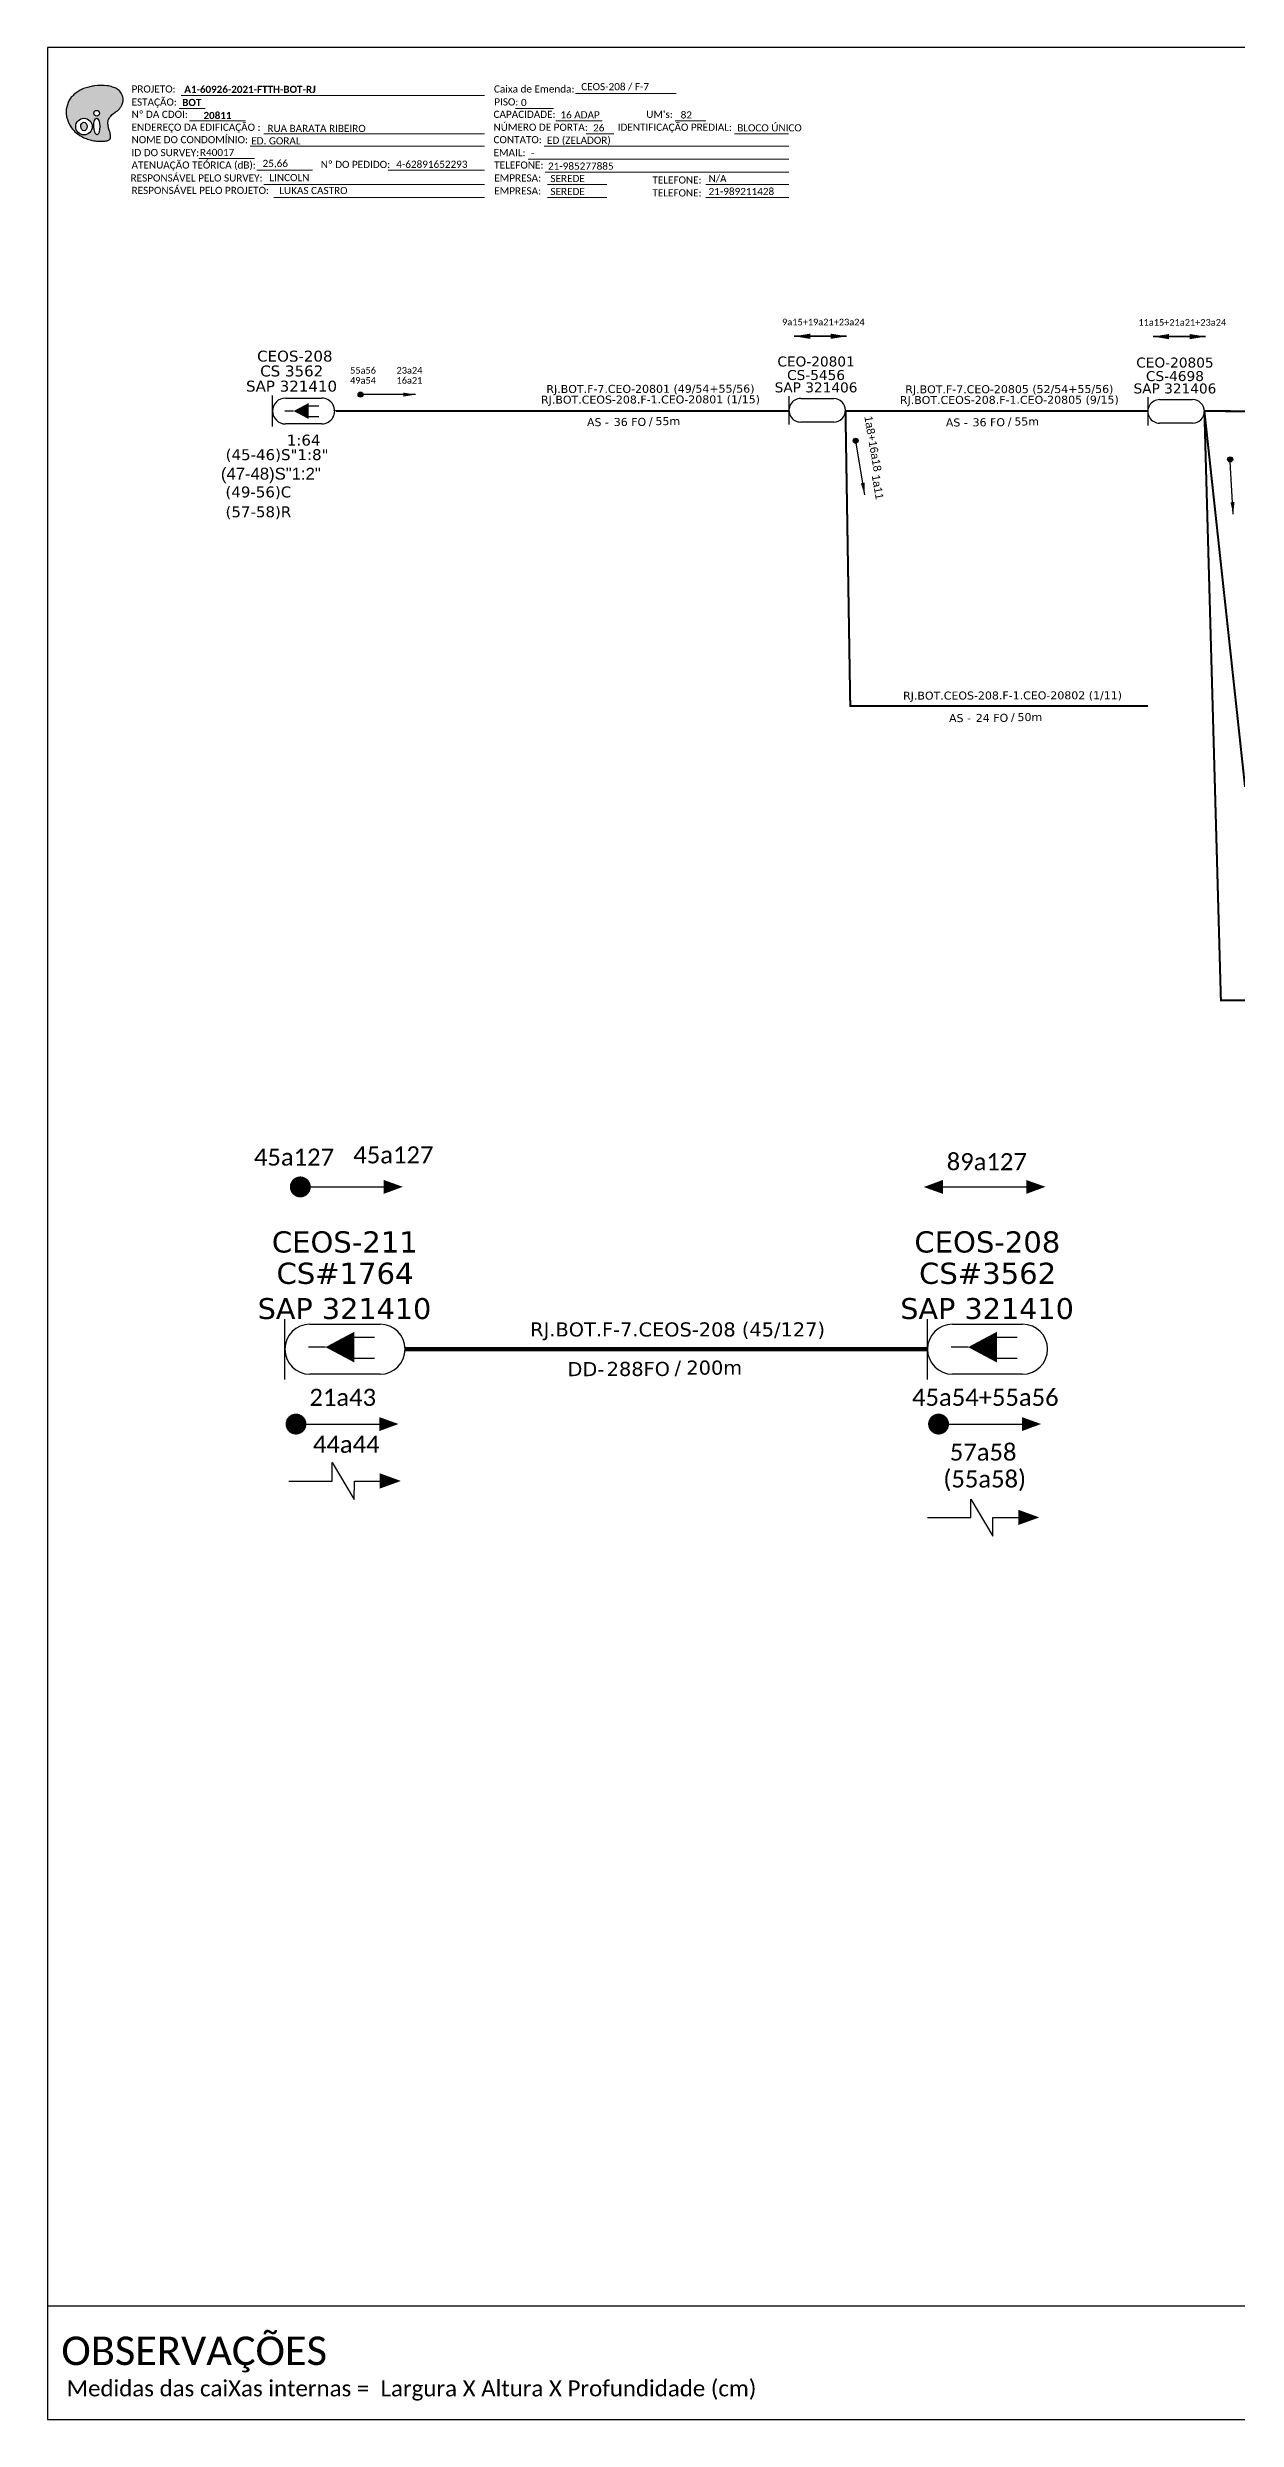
# Model space of a CAD drawing. Extents: x -89 to 1639, y 705 to 1299.
# Drawn here: x -89 to 208, y 705 to 1299 of the extents above; entities that cross this region are included whole.
import ezdxf
from ezdxf.enums import TextEntityAlignment as Align

# ---------------------------------------------------------------- set-up
doc = ezdxf.new("R2010")
doc.units = 0
for name, color, linetype in [('20.4-CEOS', 1, 'Continuous'), ('20.5-CABO AÉREO', 1, 'Continuous'), ('20.5-CEO', 1, 'Continuous'), ('CAP a instalar', 1, 'Continuous'), ('CEO', 5, 'Continuous'), ('SETA', 7, 'Continuous'), ('Seta indicação do cabo', 7, 'Continuous')]:
    doc.layers.add(name, color=color, linetype=linetype)
doc.layers.add('40.1-ETIQUETAS', color=1, linetype='Continuous', lineweight=20)
doc.styles.add('ARIAL', font='arial.ttf')
doc.styles.add('siredit', font='verdana.ttf')
doc.styles.get("Standard").update_dxf_attribs({"font": 'arial.ttf'})
doc.styles.add('WMF-Calibri0', font='CALIBRI.TTF')
doc.styles.add('WMF-Calibri1', font='CALIBRIB.TTF')
doc.dimstyles.new('CC', dxfattribs={"dimtxt": 1, "dimasz": 2, "dimexe": 0.18, "dimexo": 0.0625, "dimgap": 0.09, "dimtad": 0, "dimdec": 0, "dimrnd": 1, "dimzin": 0, "dimdsep": 46, "dimtxsty": 'siredit', "dimblk": 'NONE', "dimcen": 0, "dimse1": 1, "dimse2": 1, "dimsd1": 1, "dimsd2": 1, "dimclrt": 7, "dimadec": 0, "dimazin": 0, "dimtfac": 1, "dimtdec": 0, "dimtofl": 0, "dimtmove": 0, "dimatfit": 3, "dimfxl": 0, "dimtolj": 1, "dimtzin": 0, "dimarcsym": 0})

# ---------------------------------------------------------------- blocks, each defined once
blk = doc.blocks.new('OI')
h = blk.add_hatch(color=40)
edge = h.paths.add_edge_path()
edge.add_spline(control_points=[(4.352419702950127, -0.6712759720847714), (3.924115752848461, -0.9915029685596106), (3.259381865687179, -1.500698829921178), (2.812477989493668, -2.594763842551949), (2.897620153085453, -3.503477074728932), (3.058319510024647, -4.273537287510011), (3.31256017573575, -4.850776572338021), (3.374319546476701, -5.386617152055612), (3.40373478638643, -5.881418795735535), (3.203556863798093, -6.395456820980147), (2.54040674550884, -6.612094221073558), (1.652141110328765, -6.633251194432177), (0.5504409367210052, -6.670844676145138), (-0.5591961455999713, -6.424414889548825), (-1.608183129908948, -6.140502192816481), (-2.774697610003917, -5.605051963396024), (-3.918812940678667, -4.767945078591104), (-4.891027295321181, -3.696022096142838), (-5.341519274570906, -2.648111499301897), (-5.601855179603182, -1.940823267118849), (-5.845189685200991, -0.9558993654544832), (-5.707762275863855, 0.4682888211259506), (-5.097642077570273, 2.023349581494928), (-4.143343415207334, 3.01628683071891), (-3.29790337558995, 3.614532800154741), (-2.366475374024266, 4.158047617166403), (-1.364272336810055, 4.441945920877722), (-0.5615272271484302, 4.704058582470099), (0.7939944845060355, 4.853146434422466), (2.235070974699946, 4.967911457819085), (3.789711588355888, 4.572881902536379), (4.666137906037339, 4.210020552204397), (5.436098154557043, 3.650312278273106), (5.761948681162404, 2.994656724675468), (6.034585585907428, 2.213775269688841), (6.009808082014704, 1.455541098135563), (5.718042820068033, 0.6359933999344543), (5.313400224373256, 0.0750211537648235), (4.875050523754715, -0.3768521848496249), (4.507941044630717, -0.5549984263785248), (4.352419702950127, -0.6712759720847714)], knot_values=[0, 0, 0, 0, 1.604339872500801, 2.417190916820825, 3.4275953858818, 4.282807915804913, 4.776746146191369, 5.304181770748566, 5.888771497486102, 6.258406050447018, 6.858137058748512, 7.791289582546336, 8.986194879479926, 10.12424202223405, 11.18785698458849, 12.24290818547195, 13.95378441239277, 15.41416060145544, 16.51539074843153, 17.34918828129177, 17.67585288929998, 19.55202082369303, 21.51553059940301, 22.5686375333085, 23.63245026583211, 24.62108363093478, 25.78271769349368, 26.7453467966967, 27.14265309212063, 29.870543205723, 31.00464861129232, 31.9215319142548, 32.70958935288631, 33.8013910221095, 34.04247085086502, 35.19233337509274, 35.97146113351405, 36.62887121321, 37.25435925468828, 37.83691071008289, 37.83691071008289, 37.83691071008289, 37.83691071008289], degree=3, periodic=0)
h.paths.add_polyline_path([(1.129417951625206, -0.8737795733348717, -1), (-0.0445971396300624, -0.8737795733348717, -1)], flags=16)
edge = h.paths.add_edge_path(flags=16)
edge.add_ellipse((0.56219141516479, -3.586262332308107), major_axis=(-0.02268085786554878, 1.710246984485785), ratio=0.3613047418081332, start_angle=0, end_angle=359.9999999999999)
h.paths.add_polyline_path([(-0.3621758253683389, -3.620028578179783, -1), (-3.797581263575081, -3.620028578179783, -1)], flags=16)
edge = h.paths.add_edge_path(flags=0)
edge.add_ellipse((-2.079878544471709, -3.620028578179783), major_axis=(0, 0.8845587771671666), ratio=0.7582943452177149, start_angle=0, end_angle=360)
at = {"color": 40}
for centre, radius in [((-2.079878544471709, -3.620028578179783), 1.71770271910337), ((0.5424104059975721, -0.8737795733348717), 0.5870075456276344)]:
    blk.add_circle(centre, radius, dxfattribs=at)
blk.add_ellipse((-2.079878544471709, -3.620028578179783), major_axis=(0, 0.8845587771671666), ratio=0.7582943452177149, start_param=-3.141592653589792, end_param=3.141592653589792, dxfattribs=at)
blk.add_ellipse((0.56219141516479, -3.586262332308107), major_axis=(-0.02268085786554743, 1.710246984485715), ratio=0.3613047418081323, dxfattribs=at)
at = {"color": 40, "start_tangent": (-0.8008975356961701, -0.5988014172626867), "end_tangent": (-0.8008975356961701, -0.5988014172626867)}
blk.add_spline([(4.352419702950127, -0.6712759720847714), (3.195715068262444, -1.783004722539629), (2.897004975372082, -2.538980317818726), (2.922427632545378, -3.549064908138091), (3.11944884785592, -4.381273482988802), (3.284845839634753, -4.846696742557782), (3.367467724334828, -5.367620885039825), (3.354757271305087, -5.952072416812001), (3.202224830491132, -6.288767467624978), (2.662005623351006, -6.549229538866112), (1.732598946122408, -6.632757145040017), (0.5377612012316888, -6.620051554758077), (-0.5808103232534167, -6.410411282525133), (-1.601602329721089, -6.111646378836753), (-2.561285749098686, -5.67330773000762), (-3.946789045007307, -4.669575653769554), (-4.893762011354708, -3.557846903314469), (-5.365989882126965, -2.563005873463537), (-5.639277317844031, -1.775267145659056), (-5.715543538250557, -1.45763019920909), (-5.626565989256932, 0.4164266606059357), (-4.844587258720792, 2.217504089340678), (-4.125749281802172, 2.987118393508266), (-3.267753864447484, 3.61603921020756), (-2.401994012467155, 4.093381654678211), (-1.302489480862248, 4.468192914217439), (-0.3725285763989348, 4.71684428964741), (0.0215138542212401, 4.767666088655602), (2.749216299421759, 4.799663625071756), (3.849960618963931, 4.526612322314946), (4.689438892891332, 4.157896688180386), (5.312279984731532, 3.675088754424365), (5.853457926188213, 2.726849691424291), (5.929724146595192, 2.498151314828332), (5.936079810888286, 1.348306355646997), (5.669057857149737, 0.6163641856880134), (5.294082419409762, 0.0763813767231625), (4.842645512173502, -0.3565620477762366), (4.352419702950127, -0.6712759720847714)], degree=3, dxfattribs=at)
blk = doc.blocks.new('CARIMBO')
at = {"color": 7, "lineweight": 0}
for points in [[(35.66471832577918, -16.78595427051357), (111.6366433491248, -16.78595427051357)], [(134.4756121066066, -16.29534534774859), (159.6094163852786, -16.29534534774859)], [(35.14850983938868, -20.06493532826585), (41.69847490891061, -20.06493532826585)], [(37.81000762400981, -23.13515663936914), (51.7533540026734, -23.13515663936914)], [(119.4342196304015, -20.02280253698893), (128.9158568747253, -20.02280253698893)], [(129.4824049556755, -23.13515663936914), (141.0993914069377, -23.13515663936914)], [(159.4244436713316, -23.13515663936914), (167.0887523463161, -23.13515663936914)], [(52.96901286363845, -29.48435900822483), (111.6366433491248, -29.48435900822483)], [(56.37955917691306, -26.37200490584451), (111.6366433491248, -26.37200490584451)], [(126.5971999784606, -29.48435900822483), (187.8252362844778, -29.48435900822483)], [(137.066372518304, -26.37200490584451), (144.0114175897852, -26.37200490584451)], [(174.2391083118628, -26.37200490584451), (187.7966850876128, -26.37200490584451)], [(40.12931037379713, -32.54842461920316), (54.07265675245981, -32.54842461920316)], [(54.66519152064211, -35.51602187663696), (68.6085378993057, -35.51602187663696)], [(122.5579130103606, -32.7212072747003), (187.8252362844778, -32.7212072747003)], [(56.37955917691306, -39.07040964355576), (111.6366433491248, -39.07040964355576)], [(126.8445031652473, -35.95805554117567), (187.8252362844778, -35.95805554117567)], [(127.4526453203753, -39.07040964355576), (142.2515575816524, -39.07040964355576)], [(167.0554538983006, -39.07040964355576), (187.8252362844778, -39.07040964355576)], [(58.86944245881659, -42.30725791003124), (111.6366433491248, -42.30725791003124)], [(127.4526453203753, -42.30725791003124), (142.2515575816524, -42.30725791003124)], [(167.0554538983006, -42.30725791003124), (187.8252362844778, -42.30725791003124)]]:
    blk.add_lwpolyline(points, dxfattribs=at)
at = {"color": 7, "xscale": 1.213923925163967, "yscale": 1.213923925163967, "zscale": 1.213923925163967, "rotation": 0.1532896023949059}
blk.add_blockref('OI', (13.86064372473447, -20.16081004027546), dxfattribs=at)
at = {"color": 7, "lineweight": 0, "style": 'WMF-Calibri0'}
for s, p in [('ESTAÇÃO:', (23.26411152758737, -19.31797034369458)), ('PROJETO:', (23.26411152758737, -16.03898928594219)), ('Caixa de Emenda:', (114.019383223992, -16.03898928594219)), ('PISO:', (114.0902684085968, -19.27583755241767)), ('ENDEREÇO DA EDIFICAÇÃO :', (23.26411152758737, -25.62503992127324)), ('Nº DA CDOI:', (23.26411152758737, -22.38819165479788)), ('CAPACIDADE:', (113.9104579965951, -22.38819165479788)), ('NÚMERO DE PORTA:', (113.9104579965951, -25.62503992127324)), ('IDENTIFICAÇÃO PREDIAL:', (144.9934328708498, -25.62503992127324)), ("UM's:", (152.1547894428747, -22.38819165479788)), ('NOME DO CONDOMÍNIO:', (23.26411152758737, -28.73739402365345)), ('CONTATO:', (113.9104579965951, -28.73739402365345)), ('ATENUAÇÃO TEÓRICA (dB):', (23.26411152758737, -35.08659639250925)), ('ID DO SURVEY:', (23.26411152758737, -31.97424229012893)), ('EMAIL:', (113.9104579965951, -31.97424229012893)), ('TELEFONE:', (114.092746456985, -35.08659639250925)), ('RESPONSÁVEL PELO SURVEY:', (23.02177706110069, -38.32344465898473)), ('RESPONSÁVEL PELO PROJETO:', (23.26411152758737, -41.43579876136471)), ('EMPRESA:', (114.092746456985, -38.32344465898473)), ('EMPRESA:', (114.092746456985, -41.5602929254602)), ('TELEFONE:', (153.6960943270597, -38.82787422359218)), ('TELEFONE:', (153.6960943270597, -42.06472249006765))]:
    blk.add_text(s, height=1.792715962971007, dxfattribs=at).set_placement(p)
at = {"color": 7, "lineweight": 0, "flags": 8}
for tag, p, style in [('EST', (35.94312076413735, -19.41353519611221), 'WMF-Calibri1'), ('PROJ', (36.45932925052784, -16.13455413835982), 'WMF-Calibri1'), ('PISO_PTR', (120.7849113901812, -19.42375161468328), 'WMF-Calibri0'), ('CEOS-XX', (135.8742178945085, -15.45587154045222), 'WMF-Calibri0'), ('CAPAC.', (130.6569082044116, -22.51548958389083), 'WMF-Calibri0'), ("UC'S", (160.7751354311113, -22.53610571706349), 'WMF-Calibri0'), ('NOME_DO_COND.', (53.23462565492628, -29.02468547232411), 'WMF-Calibri0'), ('LOGRADOURO', (56.64517196820088, -25.91233136994379), 'WMF-Calibri0'), ('NOME_DO_CONTATO', (127.3003515899272, -28.88530808591918), 'WMF-Calibri0'), ('N°', (138.8451201973057, -25.77295398353886), 'WMF-Calibri0'), ('N°PREDIO', (174.9422599233294, -25.77295398353886), 'WMF-Calibri0'), ('_ID_', (40.39492316508586, -31.93881567925018), 'WMF-Calibri0'), ('O_POTEN', (56.06379730854314, -34.67654806934058), 'WMF-Calibri0'), ('EMAIL', (123.2610646218272, -32.12215635239465), 'WMF-Calibri0'), ('TELEFONE', (127.5476547767139, -35.35900461887002), 'WMF-Calibri0'), ('RES_SURVEY', (57.77816496481501, -38.23093583625939), 'WMF-Calibri0'), ('RES_PROJ', (60.26804824671854, -41.46778410273487), 'WMF-Calibri0'), ('EMP_RESP_SURVEY', (128.1557969318419, -38.47135872125011), 'WMF-Calibri0'), ('EMP_RESP_PROJ', (128.1557969318419, -41.70820698772559), 'WMF-Calibri0'), ('CONT_RESP_SURVEY', (167.7586055097672, -38.47135872125011), 'WMF-Calibri0'), ('CONT_RESP_PROJ', (167.7586055097681, -41.70820698772559), 'WMF-Calibri0')]:
    blk.add_attdef(tag, p, '', height=1.792715962971007, dxfattribs=dict(at, style=style))
at = {"color": 7, "lineweight": 0, "style": 'WMF-Calibri1', "flags": 8}
blk.add_attdef("N° CDO'S", text='', height=1.792715962971007, dxfattribs=at).set_placement((44.78168081334115, -22.67548310346842), align=Align.CENTER)
blk = doc.blocks.new('_None')
blk = doc.blocks.new('ETIQUETA_RS5F')
at = {"layer": '40.1-ETIQUETAS', "color": 0, "style": 'siredit'}
blk.add_text('/', height=1.5, dxfattribs=at).set_placement((1.579685439575143, -1.954241996242686), align=Align.MIDDLE_RIGHT)
for tag, p in [('ETIQUETA_R_SECUNDARIA', (1.21386737562608, 2.104300005361878)), ('ETIQUETA_R_PRIMARIA', (1.21386737562608, 4.104300005361877)), ('F_ATIVAS/F_MORTAS', (1.142685621933026, -4.244905073340547))]:
    blk.add_attdef(tag, text='', height=1.5, dxfattribs=at).set_placement(p, align=Align.MIDDLE_CENTER)
for tag, p in [('TIPO_CABO', (-6.584823890483393, -2.115119524236789)), ('CAP_CABO', (0.3972908086682878, -2.092994078243819))]:
    blk.add_attdef(tag, text='', height=1.5, dxfattribs=at).set_placement(p, align=Align.MIDDLE_RIGHT)
blk.add_attdef('METROS', text='', height=1.5, dxfattribs=at).set_placement((2.142685621933026, -1.954241996242686), align=Align.MIDDLE_LEFT)
for tag, p in [('FUSÃO_1', (0.8484388594359302, -8.387413705695524)), ('FUSÃO_2', (0.8484388594359302, -10.59879640730355)), ('FUSÃO_3', (0.8484388594359302, -12.93303376395936)), ('FUSÃO_4', (0.8484388594359302, -15.14441639748912)), ('FUSÃO_5', (0.8484388594359302, -17.15864981329581))]:
    blk.add_attdef(tag, text='', height=1.5, dxfattribs=at).set_placement(p, align=Align.CENTER)
blk = doc.blocks.new('SETA 2')
at = {"layer": 'Seta indicação do cabo'}
h = blk.add_hatch(color=256, dxfattribs=at)
h.dxf.hatch_style = 1
h.paths.add_polyline_path([(348.9735608641431, 271.6477992349373, 1), (348.8483190563941, 271.6477992349373, 1)])
blk.add_circle((348.9109399602686, 271.6477992349373), 0.06262090387451735, dxfattribs=at)
blk.add_leader([(350.2792110521879, 271.6477992349373), (348.9735608641431, 271.6477992349373)], dimstyle='CC', override={"dimasz": 0.3}, dxfattribs=at)

msp = doc.modelspace()

# ---------------------------------------------------------------- linework, layer by layer
msp.add_lwpolyline([(-89.31730141181794, 705.0231007270784), (749.2471410042413, 705.0231007270775), (749.2471410042413, 1299.023100727077), (-89.31730141181794, 1299.023100727078), (-89.31730141181794, 705.0231007270784)])
at = {"color": 7, "lineweight": 0}
msp.add_lwpolyline([(-4.010172526902352, 1268.262613774359), (20.13938130401129, 1268.262613774359)], dxfattribs=at)
at = {"color": 7, "const_width": 2.616635963577735}
for points in [[(-27.29616652429831, 1013.680015841623, 1), (-24.67956799837702, 1013.69401298742, 1)], [(-28.3796125235117, 954.2916774456364, 1), (-25.76301399758813, 954.3056745914339, 1)]]:
    msp.add_lwpolyline(points, format="xyb", close=True, dxfattribs=at)
at = {"color": 7}
for points in [[(-25.98786726133881, 1013.687014414538), (-5.106357584348416, 1013.687014414538)], [(134.9352444986798, 1013.687014414436), (155.8167541756679, 1013.687014414436)], [(-27.07131326054991, 954.2986760185352), (-6.189803583559524, 954.2986760185352)], [(-17.99045144050842, 940.019437381663), (-17.99045144050842, 944.6480418846452), (-12.46094762771577, 935.4009801212353), (-12.45531436350325, 940.019437381663)], [(-89.2444541728114, 733.4999999999999), (237.713941826139, 733.5), (237.713941826139, 705.0231007270786)]]:
    msp.add_lwpolyline(points, dxfattribs=at)
at = {"color": 0, "const_width": 2.616635963577735}
msp.add_lwpolyline([(132.5434992365044, 954.2916774455855, 1), (135.1600977624307, 954.305674591383, 1)], format="xyb", close=True, dxfattribs=at)
at = {"color": 0}
for points in [[(133.8517984994687, 954.2986760184867), (154.7333081764591, 954.2986760184867)], [(141.8944843031168, 930.8891653436755), (141.8944843031168, 935.5177698466407), (147.4239881159119, 926.2707080832308), (147.4296213802434, 930.8891653436755)]]:
    msp.add_lwpolyline(points, dxfattribs=at)
at = {"layer": '20.4-CEOS', "color": 5}
for p, q in [((-29.69451225817073, 1211.211925448534), (-20.61529361735012, 1211.21192544852)), ((-20.61529361735995, 1204.738997943045), (-29.69451225818062, 1204.738997943059)), ((137.3319504921819, 979.3076960536539), (154.8990188970324, 979.30769605362)), ((154.8990188970324, 966.7834508771945), (137.3319504921819, 966.7834508772114))]:
    msp.add_line(p, q, dxfattribs=at)
at = {"layer": '20.4-CEOS', "color": 7}
for p, q in [((-23.5911612678342, 979.3076960536855), (-6.024092862983935, 979.307696053671)), ((-6.024092862983935, 966.7834508772454), (-23.5911612678342, 966.7834508772794))]:
    msp.add_line(p, q, dxfattribs=at)
at = {"layer": '20.4-CEOS', "color": 5}
for points in [[(-32.9309760108946, 1204.073093362482), (-32.93097601088317, 1211.877830029121)], [(-27.66118676235754, 1207.975461695817), (-29.84417259918274, 1207.975461695821)], [(-24.07986468651103, 1209.259630345858), (-21.32313875868732, 1209.259630345854)], [(-24.07986468651535, 1206.566593397289), (-21.3231387586913, 1206.566593397285)], [(131.0698279040203, 965.4950149687065), (131.0698279040203, 980.5961319621929)], [(148.1735346064816, 976.0536057367814), (153.5074289495267, 976.0536057367644)], [(141.2441574899422, 973.568911908922), (137.0203731490669, 973.568911908939)], [(148.1735346064816, 970.8429410128907), (153.5074289495267, 970.8429410128907)]]:
    msp.add_lwpolyline(points, dxfattribs=at)
for points in [[(-27.66118676235754, 1207.975461695817, 0, 3.995427483552304, 0), (-23.91304126898774, 1207.975461695812, 3.995427483552304, 3.995427483552304, 0)], [(141.2441574899422, 973.568911908922, 0, 7.730615451251134, 0), (148.4963155090397, 973.568911908922, 7.730615451251134, 7.730615451251134, 0)]]:
    msp.add_lwpolyline(points, format="xyseb", dxfattribs=at)
at = {"layer": '20.4-CEOS', "color": 7}
for points in [[(-29.8532838559986, 965.4950149687575), (-29.8532838559986, 980.5961319622268)], [(-12.74957715353707, 976.0536057368154), (-7.415682810487169, 976.0536057368154)], [(-19.67895427007397, 973.568911908973), (-23.90273861094943, 973.568911908973)], [(-12.74957715353707, 970.8429410129222), (-7.415682810487169, 970.8429410129222)]]:
    msp.add_lwpolyline(points, dxfattribs=at)
msp.add_lwpolyline([(-19.67895427007397, 973.568911908973, 0, 7.730615451251134, 0), (-12.4267962509789, 973.5689119089559, 7.730615451251134, 7.730615451251134, 0)], format="xyseb", dxfattribs=at)
at = {"layer": '20.4-CEOS', "color": 5}
for centre, radius, start, end in [((-29.69451225817562, 1207.975461695821), 3.236463752713168, 89.99999999990942, 269.9999999999084), ((-20.61529361735501, 1207.975461695807), 3.236463752713168, 269.9999999999084, 89.99999999990942), ((137.3319504921819, 973.0455734654824), 6.262122588167633, 90, 270), ((154.8990188970324, 973.0455734654485), 6.262122588167633, 270, 90)]:
    msp.add_arc(centre, radius, start, end, dxfattribs=at)
at = {"layer": '20.4-CEOS', "color": 7}
for centre, start, end in [((-23.5911612678342, 973.0455734655358), 90, 270), ((-6.024092862983935, 973.0455734654994), 270, 90)]:
    msp.add_arc(centre, 6.262122588167633, start, end, dxfattribs=at)
at = {"layer": '20.5-CABO AÉREO', "color": 7, "ltscale": 8, "const_width": 1.046654385431095}
msp.add_lwpolyline([(0.2380297251827415, 973.0455734654994), (131.0698279040203, 973.0455734654994)], dxfattribs=at)
at = {"layer": '20.5-CEO', "color": 7}
for p, q in [((99.33613095071212, 1211.099353063292), (107.6016283627253, 1211.099352554003)), ((189.2114835952114, 1210.830726024924), (197.4769810072247, 1210.830725515635)), ((107.6016279996331, 1205.206558508478), (99.33613058762018, 1205.206559017767)), ((197.4769806441324, 1204.93793147011), (189.2114832321195, 1204.937931979399))]:
    msp.add_line(p, q, dxfattribs=at)
for points in [[(96.38973396532481, 1211.705576401802), (96.38973352752632, 1204.600336042294)], [(186.2650866098241, 1211.436949363433), (186.2650861720256, 1204.331709003926)]]:
    msp.add_lwpolyline(points, dxfattribs=at)
for centre, start, end in [((99.33613076916615, 1208.152956040508), 89.99999646964382, 269.9999964696505), ((107.6016281811791, 1208.152955531219), 269.9999964696505, 89.99999646964437), ((189.2114834136655, 1207.884329002139), 89.99999646964437, 269.999996469651), ((197.4769808256784, 1207.88432849285), 269.9999964696505, 89.99999646964437)]:
    msp.add_arc(centre, 2.946397022740534, start, end, dxfattribs=at)
at = {"layer": 'CAP a instalar', "color": 5, "ltscale": 30, "const_width": 0.5025125628140703}
for points in [[(-17.3788342171909, 1207.975460633648), (-17.37883466310836, 1207.975461695807), (18.55671982051751, 1207.970154866167)], [(-17.37883466310836, 1207.970154866167), (-17.37798413280547, 1207.970154866167)], [(18.55671982051751, 1207.970154866167), (96.39561335141349, 1207.966911068762)], [(110.5421108634551, 1207.966362361894), (186.2661423935493, 1207.963206697602)], [(200.4226472121803, 1207.949940649047), (276.142042380333, 1207.861805036904)]]:
    msp.add_lwpolyline(points, dxfattribs=at)
at = {"layer": 'CAP a instalar', "color": 7, "ltscale": 30, "const_width": 0.5025125628140703}
for points in [[(110.5421108634551, 1207.966362361894), (111.7358341557955, 1134.087342680623), (186.2650863909237, 1134.087343552997)], [(290.2987304929156, 1060.376797736035), (204.5597108658418, 1060.376797736035), (200.4233778484164, 1207.884328311304)], [(276.1404390354212, 1114.115671688696), (210.5766221515836, 1114.115671688696), (200.4233778484164, 1207.884328311304)]]:
    msp.add_lwpolyline(points, dxfattribs=at)
at = {"layer": 'SETA', "color": 7}
for points in [[(-28.8462571759228, 940.019437381663), (-17.99045144050842, 940.019437381663)], [(-12.45531436350325, 940.019437381663), (-4.101762606910142, 940.019437381663)]]:
    msp.add_lwpolyline(points, dxfattribs=at)
at = {"layer": 'SETA', "color": 0}
for points in [[(131.0386785677051, 930.8891653436755), (141.8944843031168, 930.8891653436755)], [(147.4296213802434, 930.8891653436755), (155.7831731367176, 930.8891653436755)]]:
    msp.add_lwpolyline(points, dxfattribs=at)
at = {"layer": 'SETA', "color": 7}
for points in [[(-5.11568901484361, 1015.4314134318), (-0.3121430503426836, 1013.712660427535), (-5.097026153853221, 1011.942615397262)], [(134.9445759291655, 1011.94261539716), (130.1410299646741, 1013.661368401423), (134.9259130681846, 1015.431413431698)], [(155.807422745175, 1015.431413431698), (160.6109687096759, 1013.712660427453), (155.8260856061656, 1011.94261539716)], [(-6.199135014054718, 956.0430750358112), (-1.395589049556293, 954.3243220315659), (-6.180472152945413, 952.5542770012931)], [(-6.087527597364215, 941.976392710676), (-0.8138161560782464, 940.0575263373805), (-6.087527597364215, 938.1386599640852)]]:
    msp.add_solid(points, dxfattribs=at)
at = {"layer": 'SETA', "color": 0}
for points in [[(154.7239767459614, 956.0430750357627), (159.5275227104626, 954.324322031515), (154.7426396070709, 952.5542770012422)], [(153.7974081462612, 932.8461206726715), (159.0711195875472, 930.9272542993931), (153.7974081462612, 929.0083879260976)]]:
    msp.add_solid(points, dxfattribs=at)

# ---------------------------------------------------------------- block references
ref = msp.add_blockref('CARIMBO', (-91.50984632542486, 1303.768187169149))
ref.add_attrib('PROJ', 'A1-60926-2021-FTTH-BOT-RJ', (-55.05051707489793, 1287.633633030789), dxfattribs={"color": 7, "lineweight": 0, "height": 1.792715962971008, "style": 'WMF-Calibri1'})
ref.add_attrib('EST', 'BOT', (-55.56672556128569, 1284.354651973037), dxfattribs={"color": 7, "lineweight": 0, "height": 1.792715962971008, "style": 'WMF-Calibri1'})
ref.add_attrib("N° CDO'S", '20811', dxfattribs={"color": 7, "lineweight": 0, "height": 1.792715962971008, "style": 'WMF-Calibri1'}).set_placement((-46.72816551208189, 1281.09270406568), align=Align.CENTER)
ref.add_attrib('LOGRADOURO', ' RUA BARATA RIBEIRO', (-34.86467435722398, 1277.855855799205), dxfattribs={"color": 7, "lineweight": 0, "height": 1.792715962971008, "style": 'WMF-Calibri0'})
ref.add_attrib('NOME_DO_COND.', 'ED. GORAL', (-38.27522067049676, 1274.743501696825), dxfattribs={"color": 7, "lineweight": 0, "height": 1.792715962971008, "style": 'WMF-Calibri0'})
ref.add_attrib('_ID_', 'R40017', (-51.11492316033718, 1271.829371489899), dxfattribs={"color": 7, "lineweight": 0, "height": 1.792715962971008, "style": 'WMF-Calibri0'})
ref.add_attrib('O_POTEN', '25,66', (-35.44604901688172, 1269.091639099808), dxfattribs={"color": 7, "lineweight": 0, "height": 1.792715962971008, "style": 'WMF-Calibri0'})
ref.add_attrib('RES_SURVEY', 'LINCOLN', (-33.73168136060804, 1265.537251332889), dxfattribs={"color": 7, "lineweight": 0, "height": 1.792715962971008, "style": 'WMF-Calibri0'})
ref.add_attrib('RES_PROJ', 'LUKAS CASTRO', (-31.24179807870632, 1262.300403066414), dxfattribs={"color": 7, "lineweight": 0, "height": 1.792715962971008, "style": 'WMF-Calibri0'})
ref.add_attrib('CEOS-XX', 'CEOS-208 / F-7', (44.36437156908551, 1288.312315628696), dxfattribs={"color": 7, "lineweight": 0, "height": 1.792715962971008, "style": 'WMF-Calibri0'})
ref.add_attrib('CAPAC.', '16 ADAP', (39.14706187898673, 1281.252697585258), dxfattribs={"color": 7, "lineweight": 0, "height": 1.792715962971008, "style": 'WMF-Calibri0'})
ref.add_attrib("UC'S", '82', (69.2652891056864, 1281.232081452086), dxfattribs={"color": 7, "lineweight": 0, "height": 1.792715962971008, "style": 'WMF-Calibri0'})
ref.add_attrib('PISO_PTR', '0', (29.27506506475811, 1284.344435554465), dxfattribs={"color": 7, "lineweight": 0, "height": 1.792715962971008, "style": 'WMF-Calibri0'})
ref.add_attrib('N°', '26', (47.33527387188269, 1277.995233185611), dxfattribs={"color": 7, "lineweight": 0, "height": 1.792715962971008, "style": 'WMF-Calibri0'})
ref.add_attrib('N°PREDIO', 'BLOCO ÚNICO', (83.43241359790454, 1277.995233185611), dxfattribs={"color": 7, "lineweight": 0, "height": 1.792715962971008, "style": 'WMF-Calibri0'})
ref.add_attrib('NOME_DO_CONTATO', 'ED (ZELADOR)', (35.79050526450419, 1274.88287908323), dxfattribs={"color": 7, "lineweight": 0, "height": 1.792715962971008, "style": 'WMF-Calibri0'})
ref.add_attrib('EMAIL', '-', (31.75121829640239, 1271.646030816755), dxfattribs={"color": 7, "lineweight": 0, "height": 1.792715962971008, "style": 'WMF-Calibri0'})
ref.add_attrib('TELEFONE', '21-985277885', (36.03780845128904, 1268.40918255028), dxfattribs={"color": 7, "lineweight": 0, "height": 1.792715962971008, "style": 'WMF-Calibri0'})
ref.add_attrib('EMP_RESP_SURVEY', 'SEREDE', (36.64595060641705, 1265.296828447899), dxfattribs={"color": 7, "lineweight": 0, "height": 1.792715962971008, "style": 'WMF-Calibri0'})
ref.add_attrib('EMP_RESP_PROJ', 'SEREDE', (36.64595060641705, 1262.059980181424), dxfattribs={"color": 7, "lineweight": 0, "height": 1.792715962971008, "style": 'WMF-Calibri0'})
ref.add_attrib('CONT_RESP_SURVEY', 'N/A', (76.24875918434236, 1265.296828447899), dxfattribs={"color": 7, "lineweight": 0, "height": 1.792715962971008, "style": 'WMF-Calibri0'})
ref.add_attrib('CONT_RESP_PROJ', '21-989211428', (76.24875918434236, 1262.059980181424), dxfattribs={"color": 7, "lineweight": 0, "height": 1.792715962971008, "style": 'WMF-Calibri0'})
at = {"xscale": 10.05025125628141, "yscale": 10.05025125628141, "zscale": 10.05025125628141}
msp.add_blockref('SETA 2', (-3517.531622563702, -1518.039025757291), dxfattribs=at)
for p, rotation in [((-3160.096801203017, 4206.605475535851), 279.5330343062151), ((-2713.876659314787, 4545.405774458829), 273.1851728483392)]:
    msp.add_blockref('SETA 2', p, dxfattribs=dict(at, rotation=rotation))
at = {"layer": '40.1-ETIQUETAS', "color": 7}
ref = msp.add_blockref('ETIQUETA_RS5F', (150.7956823462105, 1133.941703172084), dxfattribs=dict(at, xscale=1.336255921230158, yscale=1.336255921230158, zscale=1.336255921230158, rotation=0.1179917413874844))
ref.add_attrib('ETIQUETA_R_SECUNDARIA', 'RJ.BOT.CEOS-208.F-1.CEO-20802 (1/11)', dxfattribs={"color": 0, "height": 2.004383881845236, "rotation": 0.1179917413892232, "style": 'siredit'}).set_placement((152.3709272651334, 1136.756836453114), align=Align.MIDDLE_CENTER)
ref.add_attrib('TIPO_CABO', 'AS -', dxfattribs={"color": 0, "height": 2.004383881845236, "rotation": 0.1179917413892232, "style": 'siredit'}).set_placement((141.9615130176134, 1131.097163567936), align=Align.MIDDLE_RIGHT)
ref.add_attrib('CAP_CABO', '24 FO', dxfattribs={"color": 0, "height": 2.004383881845236, "rotation": 0.1179917413892232, "style": 'siredit'}).set_placement((151.2913244584988, 1131.145942210741), align=Align.MIDDLE_RIGHT)
ref.add_attrib('METROS', '50m', dxfattribs={"color": 0, "height": 2.004383881845236, "rotation": 0.1179917413892232, "style": 'siredit'}).set_placement((153.6232318478436, 1131.336153102207), align=Align.MIDDLE_LEFT)
ref = msp.add_blockref('ETIQUETA_RS5F', (65.64137589484744, 973.0444315955489), dxfattribs=dict(at, xscale=2.354972367219977, yscale=2.354972367219977, zscale=2.354972367219977))
ref.add_attrib('ETIQUETA_R_SECUNDARIA', 'RJ.BOT.F-7.CEOS-208 (45/127)', dxfattribs={"color": 0, "height": 3.532458550829944, "style": 'siredit'}).set_placement((68.5, 978), align=Align.MIDDLE_CENTER)
ref.add_attrib('TIPO_CABO', 'DD-', dxfattribs={"color": 0, "height": 3.532458550829944, "style": 'siredit'}).set_placement((50.13429755216453, 968.0633835800083), align=Align.MIDDLE_RIGHT)
ref.add_attrib('CAP_CABO', '288FO', dxfattribs={"color": 0, "height": 3.532458550829944, "style": 'siredit'}).set_placement((66.57698467110231, 968.115488339686), align=Align.MIDDLE_RIGHT)
ref.add_attrib('METROS', '200m', dxfattribs={"color": 0, "height": 3.532458550829944, "style": 'siredit'}).set_placement((70.6873412560551, 968.4422457077962), align=Align.MIDDLE_LEFT)

# ---------------------------------------------------------------- texts
at = {"color": 7, "lineweight": 0, "style": 'WMF-Calibri0'}
msp.add_text('Nº DO PEDIDO:', height=1.792715962971007, dxfattribs=at).set_placement((-20.8753713731121, 1268.836796103433))
at = {"color": 7, "style": 'WMF-Calibri0'}
msp.add_text('OBSERVAÇÕES', height=7.1308062992126, dxfattribs=at).set_placement((-85.8298051968336, 718.6721704748926))
at = {"char_height": 1.656230370603015, "width": 27.99999912892469, "attachment_point": 5}
for s, insert in [('\\C7;\\fCalibri|b0|i0|c0|p34;9a15+19a21\\C1;+23a24', (105.0058886842805, 1230.245827174213)), ('\\C7;\\fCalibri|b0|i0|c0|p34;11a15+21a21\\C1;+23a24', (194.8871556692418, 1230.163793123623)), ('\\C1;\\fCalibri|b0|i0|c0|p34;55a56', (-10.28627678876791, 1218.150813064168)), ('\\C7;\\fCalibri|b0|i0|c0|p34;49a54', (-10.28627678876791, 1215.638250250098)), ('\\C7;\\fCalibri|b0|i0|c0|p34;16a21', (1.347863390783743, 1215.638250250098))]:
    msp.add_mtext(s, dxfattribs=dict(at, insert=insert))
at = {"color": 1, "insert": (1.347863390783743, 1218.150813064168), "char_height": 1.656230370603015, "width": 27.99999912892469, "attachment_point": 5}
msp.add_mtext('\\fCalibri|b0|i0|c0|p34;23a24', dxfattribs=at)
at = {"char_height": 2.004020100502512, "width": 3.245062560040995, "attachment_point": 1, "rotation": 279.74789887022695}
for s, insert in [('1a8+16a18', (117.2314552372285, 1206.905621688982)), ('1a11', (119.0815679119397, 1192.172026419992))]:
    msp.add_mtext(s, dxfattribs=dict(at, insert=insert))
at = {"color": 7, "insert": (-84.47505170544855, 714.8309225608609), "char_height": 4, "width": 658.8433962452757, "attachment_point": 1, "style": 'WMF-Calibri0'}
msp.add_mtext('Medidas das caiXas internas =  Largura X Altura X Profundidade (cm)', dxfattribs=at)
at = {"color": 7, "lineweight": 0, "style": 'WMF-Calibri0', "flags": 8}
msp.add_attdef('4-62891652293', (-1.970447488715763, 1268.872222714312), '4-62891652293', height=1.792715962971007, dxfattribs=at)
at = {"layer": '20.4-CEOS', "color": 7, "ltscale": 0.5, "style": 'siredit'}
for s, p in [('CEOS-208', (-27.36396967876072, 1223.092671349065)), ('CS 3562', (-28.14395213573505, 1219.377179004507)), ('SAP 321410', (-28.18566175625682, 1215.578385485756)), ('1:64', (-25.15490293777117, 1202.059517752468)), ('(45-46)S"1:8"           ', (-25.23041439685818, 1198.425059351313))]:
    msp.add_text(s, height=2.741938024182161, dxfattribs=at).set_placement(p, align=Align.TOP_CENTER)
at = {"layer": '20.4-CEOS', "color": 1, "ltscale": 0.5, "style": 'siredit'}
for s, p in [(' (49-56)C                    ', (-25.13439328876143, 1189.09008548566)), ('(57-58)R                 ', (-26.319391305414, 1184.117415363098))]:
    msp.add_text(s, height=2.741938024182161, dxfattribs=at).set_placement(p, align=Align.TOP_CENTER)
at = {"layer": '20.4-CEOS', "color": 7, "style": 'siredit'}
for s, height, p in [('CS#1764', 5.305281748873162, (-14.79337509126822, 992.0634543435541)), ('SAP 321410', 5.233271927155478, (-14.92575922693004, 983.2326499947909))]:
    msp.add_text(s, height=height, dxfattribs=at).set_placement(p, align=Align.MIDDLE_CENTER)
at = {"layer": '20.4-CEOS', "color": 5, "style": 'siredit'}
for s, height, p in [('CS#3562', 5.305281748873162, (146.1297366687504, 992.0634543435201)), ('SAP 321410', 5.233271927155478, (145.9973525330886, 983.232649994723))]:
    msp.add_text(s, height=height, dxfattribs=at).set_placement(p, align=Align.MIDDLE_CENTER)
at = {"layer": '20.4-CEOS', "color": 0, "insert": (-45.87002084202913, 1193.780434184972), "char_height": 2.987226604215076, "width": 50.39340578493714, "attachment_point": 1}
msp.add_mtext('(47-48)S"1:2"           ', dxfattribs=at)
at = {"layer": '20.5-CEO', "color": 7, "ltscale": 0.5, "style": 'siredit'}
for s, p in [('CEO-20801', (103.1688988100931, 1221.634850836902)), ('CS-5456', (103.1688986013499, 1218.24701962735)), ('CEO-20805', (193.0442514545888, 1221.366223798535)), ('CS-4698', (193.0442512458492, 1217.978392588983)), ('SAP 321406', (103.1688984103121, 1215.146442095572)), ('SAP 321406', (193.0442510548114, 1214.877815057205))]:
    msp.add_text(s, height=2.496192964860743, rotation=359.9999964697329, dxfattribs=at).set_placement(p, align=Align.TOP_CENTER)
at = {"layer": '40.1-ETIQUETAS', "color": 0, "ltscale": 0.5, "style": 'siredit'}
for s, p in [('RJ.BOT.CEOS-208.F-1.CEO-20801 (1/15)', (61.70280118936762, 1210.865091143224)), ('RJ.BOT.CEOS-208.F-1.CEO-20805 (9/15)', (151.572274228876, 1210.782509258141))]:
    msp.add_text(s, height=2.004383881845236, rotation=0.1179917413892232, dxfattribs=at).set_placement(p, align=Align.MIDDLE_CENTER)
at = {"layer": '40.1-ETIQUETAS', "ltscale": 0.5, "style": 'siredit'}
for s, p in [('RJ.BOT.F-7.CEO-20801 (49/54+55/56)', (61.69729757102203, 1213.53759731876)), ('RJ.BOT.F-7.CEO-20805 (52/54+55/56)', (151.5667706105304, 1213.455015433677))]:
    msp.add_text(s, height=2.004383881845236, rotation=0.1179917413892232, dxfattribs=at).set_placement(p, align=Align.MIDDLE_CENTER)
for s, p in [('AS -', (51.29338694184759, 1205.205418258045)), ('36 FO', (60.62319838273299, 1205.25419690085)), ('AS -', (141.1628599813578, 1205.122836372964)), ('36 FO', (150.4926714222432, 1205.171615015767))]:
    msp.add_text(s, height=2.004383881845236, rotation=0.1179917413892232, dxfattribs=at).set_placement(p, align=Align.MIDDLE_RIGHT)
at = {"layer": '40.1-ETIQUETAS', "style": 'siredit'}
for rotation, p in [(0.1179917413880639, (62.24379351783049, 1205.442942953353)), (0.1179917413880646, (152.1132665573407, 1205.360361068272))]:
    msp.add_text('/', height=2.004383881845237, rotation=rotation, dxfattribs=at).set_placement(p, align=Align.MIDDLE_RIGHT)
at = {"layer": '40.1-ETIQUETAS', "ltscale": 0.5, "style": 'siredit'}
for p in [(62.95510577207779, 1205.444407792316), (152.8245788115898, 1205.361825907233)]:
    msp.add_text('55m', height=2.004383881845236, rotation=0.1179917413892232, dxfattribs=at).set_placement(p, align=Align.MIDDLE_LEFT)
at = {"layer": '40.1-ETIQUETAS', "color": 7, "char_height": 4.272890235400262, "width": 72.99019502489485, "attachment_point": 5, "style": 'ARIAL'}
for s, insert in [('{\\fCalibri|b0|i0|c0|p34;45a127}', (-27.57004321050522, 1021.13052376902)), ('{\\fCalibri|b0|i0|c0|p34;45a127}', (-2.68750050368044, 1021.688990592348)), ('{\\fCalibri|b0|i0|c0|p34;21a43}', (-15.3641365399817, 960.9721924644521)), ('{\\fCalibri|b0|i0|c0|p34;44a44}', (-14.47841334908298, 949.2124680061485))]:
    msp.add_mtext(s, dxfattribs=dict(at, insert=insert))
at = {"layer": '40.1-ETIQUETAS', "color": 0, "insert": (145.9284898013939, 1019.983163489737), "char_height": 4.272890235400262, "width": 72.99019502489485, "attachment_point": 5, "style": 'ARIAL'}
msp.add_mtext('{\\fCalibri|b0|i0|c0|p34;89a127}', dxfattribs=at)
at = {"layer": '40.1-ETIQUETAS', "color": 5, "char_height": 4.272890235400262, "width": 72.99019502489485, "attachment_point": 5, "style": 'ARIAL'}
for s, insert in [('{\\fCalibri|b0|i0|c0|p34;45a54\\C256;+55a56\\C5;}', (145.5589752200372, 960.9721924644011)), ('{\\fCalibri|b0|i0|c0|p34;\\C1;57a58}', (145.0072157265008, 947.2652695242128))]:
    msp.add_mtext(s, dxfattribs=dict(at, insert=insert))
at = {"layer": '40.1-ETIQUETAS', "color": 3, "insert": (145.4065223946614, 940.082195968144), "char_height": 4.272890235400262, "width": 72.99019502489485, "attachment_point": 5, "style": 'ARIAL'}
msp.add_mtext('{\\fCalibri|b0|i0|c0|p34;(55a58)}', dxfattribs=at)
at = {"layer": 'CEO', "color": 7, "style": 'siredit'}
msp.add_text('CEOS-211', height=5.305281748873162, dxfattribs=at).set_placement((-14.85394591693807, 999.9133622343045), align=Align.MIDDLE_CENTER)
at = {"layer": 'CEO', "color": 5, "style": 'siredit'}
msp.add_text('CEOS-208', height=5.305281748873162, dxfattribs=at).set_placement((146.0691658430783, 999.9133622342366), align=Align.MIDDLE_CENTER)

# ---------------------------------------------------------------- leaders
at = {"layer": 'Seta indicação do cabo'}
for points in [[(110.8342659700727, 1226.697186693834), (97.71215352741117, 1226.697186693834)], [(97.71215352740751, 1226.697186693834), (110.8342659700708, 1226.697186693834)], [(200.7155329550321, 1226.615152643243), (187.5934205123706, 1226.615152643243)], [(187.5934205123706, 1226.615152643243), (200.7155329550321, 1226.615152643243)]]:
    msp.add_leader(points, dimstyle='CC', override={"dimasz": 4}, dxfattribs=at)

doc.saveas('drawing.dxf')
